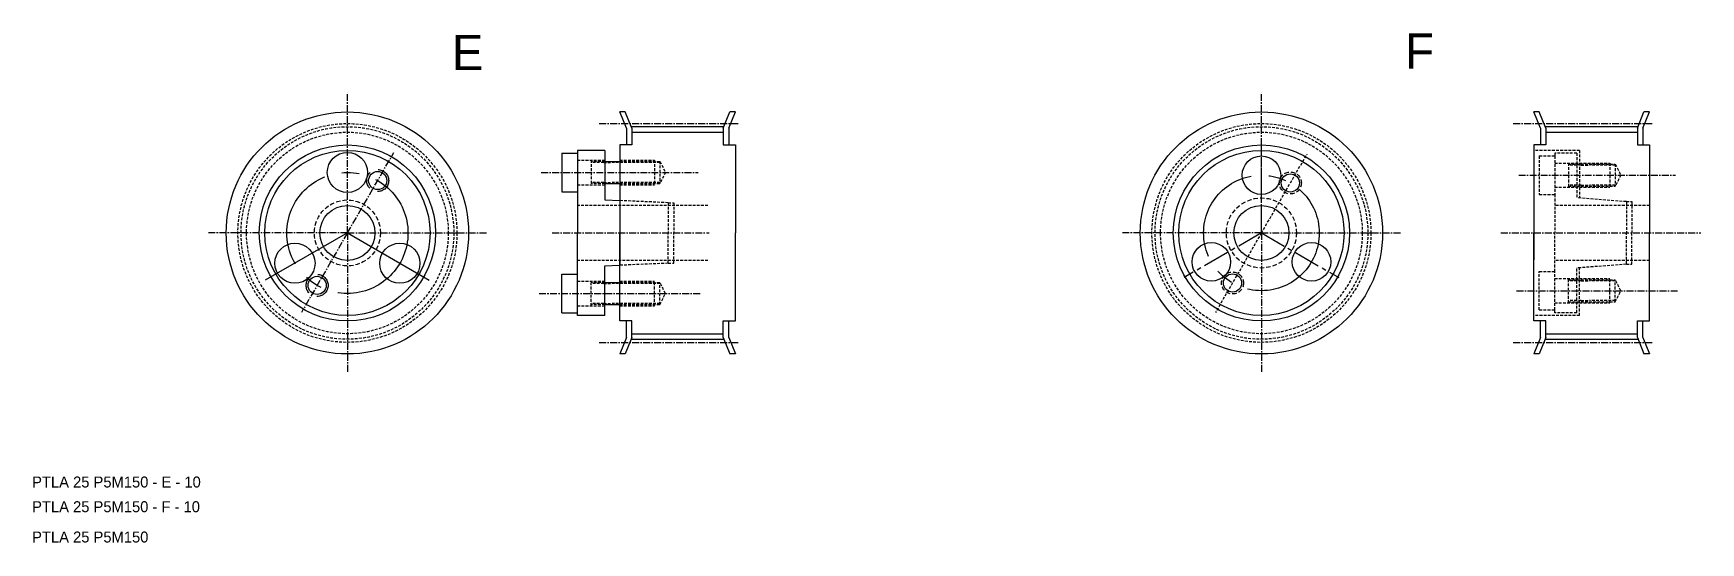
# Model space of a CAD drawing. Extents: x 567 to 869, y -43 to 50.
import ezdxf

# ---------------------------------------------------------------- set-up
doc = ezdxf.new("R2010")
doc.units = 0
doc.header["$MEASUREMENT"] = 0
for name, pattern in [('CENTER', [2, 1.25, -0.25, 0.25, -0.25]), ('CENTER2', [28.575, 19.05, -3.175, 3.175, -3.175]), ('DASHED', [0.75, 0.5, -0.25]), ('HIDDEN2', [4.7625, 3.175, -1.5875])]:
    doc.linetypes.add(name, pattern=pattern)
doc.layers.get('0').update_dxf_attribs({"linetype": 'CONTINUOUS'})
doc.layers.add('CENTER', color=1, linetype='CENTER')

msp = doc.modelspace()

# ---------------------------------------------------------------- linework, layer by layer
at = {"color": 7, "linetype": 'Continuous'}
for p, q in [((674.31, 32.8), (673.11, 35.77)), ((674.11, 35.77), (673.11, 35.77)), ((675.31, 32.8), (674.11, 35.77)), ((691.91, 32.8), (693.11, 35.77)), ((692.91, 32.8), (694.11, 35.77)), ((694.11, 35.77), (693.11, 35.77)), ((840.29, 32.8), (839.09, 35.77)), ((840.09, 35.77), (839.09, 35.77)), ((841.29, 32.8), (840.09, 35.77)), ((857.89, 32.8), (859.09, 35.77)), ((858.89, 32.8), (860.09, 35.77)), ((860.09, 35.77), (859.09, 35.77)), ((674.31, 32.8), (674.31, 29.77)), ((675.19, 33.1), (692.03, 33.1)), ((675.31, 32.8), (675.31, 29.77)), ((675.31, 32.1), (691.91, 32.1)), ((691.91, 32.8), (691.91, 29.77)), ((692.91, 32.8), (692.91, 29.77)), ((840.29, 32.8), (840.29, 29.77)), ((841.16, 33.1), (858.01, 33.1)), ((841.29, 32.8), (841.29, 29.77)), ((841.29, 32.1), (857.89, 32.1)), ((857.89, 32.8), (857.89, 29.77)), ((858.89, 32.8), (858.89, 29.77)), ((662.61, 28.27), (665.41, 28.27)), ((662.61, 28.27), (662.61, 21.27)), ((665.41, 28.77), (665.41, 28.27)), ((665.41, 28.77), (665.41, 22.27)), ((670.41, 28.77), (665.41, 28.77)), ((665.41, 28.27), (665.41, 20.02)), ((665.41, 28.27), (665.41, 21.27)), ((670.41, 28.77), (670.41, 20.02)), ((670.41, 28.77), (670.41, 22.27)), ((675.31, 29.77), (673.11, 29.77)), ((673.11, 29.77), (673.11, 13.77)), ((691.91, 29.77), (694.11, 29.77)), ((694.11, 29.77), (694.11, 13.77)), ((839.09, 29.77), (839.09, 13.77)), ((841.29, 29.77), (839.09, 29.77)), ((857.89, 29.77), (860.09, 29.77)), ((860.09, 29.77), (860.09, 13.77)), ((670.41, 26.77), (673.11, 26.77)), ((662.61, 21.27), (665.41, 21.27)), ((670.41, 22.77), (673.11, 22.77)), ((670.41, 22.27), (670.41, 19.77)), ((665.41, 20.02), (665.41, 13.77)), ((670.41, 19.77), (673.11, 19.65)), ((623.66, 13.77), (623.66, 13.77)), ((665.41, 7.52), (665.41, 13.77)), ((673.11, -2.23), (673.11, 13.77)), ((694.11, -2.23), (694.11, 13.77)), ((789.63, 13.77), (789.63, 13.77)), ((839.09, -2.23), (839.09, 13.77)), ((860.09, -2.23), (860.09, 13.77)), ((662.61, -0.73), (662.61, 6.27)), ((662.61, 6.27), (665.41, 6.27)), ((665.41, -0.73), (665.41, 7.52)), ((665.41, -0.73), (665.41, 6.27)), ((670.41, 7.77), (673.11, 7.89)), ((670.41, 5.27), (670.41, 7.77)), ((670.41, -1.23), (670.41, 7.52)), ((665.41, -1.23), (665.41, 5.27)), ((670.41, -1.23), (670.41, 5.27)), ((670.41, 4.77), (673.11, 4.77)), ((670.41, 0.77), (673.11, 0.77)), ((662.61, -0.73), (665.41, -0.73)), ((665.41, -1.23), (665.41, -0.73)), ((670.41, -1.23), (665.41, -1.23)), ((675.31, -2.23), (673.11, -2.23)), ((674.31, -5.25), (674.31, -2.23)), ((675.31, -5.25), (675.31, -2.23)), ((691.91, -5.25), (691.91, -2.23)), ((691.91, -2.23), (694.11, -2.23)), ((692.91, -5.25), (692.91, -2.23)), ((841.29, -2.23), (839.09, -2.23)), ((840.29, -5.25), (840.29, -2.23)), ((841.29, -5.25), (841.29, -2.23)), ((857.89, -5.25), (857.89, -2.23)), ((857.89, -2.23), (860.09, -2.23)), ((858.89, -5.25), (858.89, -2.23)), ((674.31, -5.25), (673.11, -8.23)), ((675.31, -5.25), (674.11, -8.23)), ((675.19, -5.55), (692.03, -5.55)), ((675.31, -4.55), (691.91, -4.55)), ((691.91, -5.25), (693.11, -8.23)), ((692.91, -5.25), (694.11, -8.23)), ((840.29, -5.25), (839.09, -8.23)), ((841.29, -5.25), (840.09, -8.23)), ((841.16, -5.55), (858.01, -5.55)), ((841.29, -4.55), (857.89, -4.55)), ((857.89, -5.25), (859.09, -8.23)), ((858.89, -5.25), (860.09, -8.23)), ((674.11, -8.23), (673.11, -8.23)), ((694.11, -8.23), (693.11, -8.23)), ((840.09, -8.23), (839.09, -8.23)), ((860.09, -8.23), (859.09, -8.23))]:
    msp.add_line(p, q, dxfattribs=at)
at = {"color": 1, "linetype": 'CENTER'}
for q in [(632.11, 28.42), (615.32, -0.66)]:
    msp.add_line((623.66, 13.77), q, dxfattribs=at)
at = {"color": 1, "linetype": 'CENTER2', "ltscale": 0.25}
for q in [(789.63, 30), (775.58, 5.66), (803.69, 5.66)]:
    msp.add_line((789.63, 13.77), q, dxfattribs=at)
at = {"color": 1, "linetype": 'DASHED'}
for q in [(797.93, 28.14), (781.3, -0.66)]:
    msp.add_line((789.63, 13.77), q, dxfattribs=at)
at = {"color": 3, "linetype": 'DASHED'}
for p, q in [((847.39, 28.77), (839.09, 28.77)), ((840.09, 27.77), (840.09, 20.77)), ((840.09, 27.77), (842.89, 27.77)), ((842.89, 28.27), (842.89, 27.77)), ((846.89, 28.27), (842.89, 28.27)), ((842.89, 27.77), (842.89, 20.77)), ((846.89, 28.27), (846.89, 20.15)), ((847.39, 28.77), (847.39, 20.15)), ((665.41, 27.02), (670.41, 27.02)), ((667.91, 27.02), (667.91, 22.52)), ((670.41, 26.77), (667.91, 26.77)), ((670.21, 26.57), (667.91, 26.57)), ((670.21, 26.57), (671.71, 26.57)), ((680.41, 26.57), (671.71, 26.57)), ((673.11, 27.02), (679.41, 27.02)), ((673.11, 26.77), (680.41, 26.77)), ((679.41, 27.02), (679.41, 22.52)), ((680.41, 26.77), (681.41, 24.77)), ((680.41, 26.77), (680.41, 22.77)), ((681.41, 24.77), (680.41, 22.77)), ((842.89, 26.47), (852.89, 26.47)), ((845.39, 26.47), (845.39, 22.07)), ((845.39, 26.27), (853.89, 26.27)), ((847.69, 26.07), (845.39, 26.07)), ((847.69, 26.07), (849.19, 26.07)), ((853.89, 26.07), (849.19, 26.07)), ((852.89, 26.47), (852.89, 22.07)), ((853.89, 26.27), (854.89, 24.27)), ((853.89, 26.27), (853.89, 22.27)), ((854.89, 24.27), (853.89, 22.27)), ((665.41, 22.52), (670.41, 22.52)), ((670.21, 22.97), (667.91, 22.97)), ((670.41, 22.77), (667.91, 22.77)), ((670.21, 22.97), (671.71, 22.97)), ((680.41, 22.97), (671.71, 22.97)), ((673.11, 22.77), (680.41, 22.77)), ((673.11, 22.52), (679.41, 22.52)), ((842.89, 22.07), (852.89, 22.07)), ((847.69, 22.47), (845.39, 22.47)), ((845.39, 22.27), (853.89, 22.27)), ((847.69, 22.47), (849.19, 22.47)), ((853.89, 22.47), (849.19, 22.47)), ((689.11, 18.77), (665.41, 18.77)), ((681.91, 19.27), (673.11, 19.65)), ((681.91, 19.27), (681.91, 13.77)), ((681.91, 19.27), (682.91, 19.27)), ((682.91, 19.27), (682.91, 13.77)), ((840.09, 20.77), (842.89, 20.77)), ((842.89, 20.77), (842.89, 13.77)), ((860.09, 18.77), (842.89, 18.77)), ((855.89, 19.46), (846.89, 20.15)), ((855.89, 19.46), (856.89, 19.46)), ((855.89, 19.35), (855.89, 13.77)), ((856.89, 19.46), (856.89, 13.77)), ((681.91, 8.27), (681.91, 13.77)), ((682.91, 8.27), (682.91, 13.77)), ((842.89, 6.77), (842.89, 13.77)), ((855.89, 8.19), (855.89, 13.77)), ((856.89, 8.08), (856.89, 13.77)), ((689.11, 8.77), (665.41, 8.77)), ((681.91, 8.27), (673.11, 7.89)), ((681.91, 8.27), (682.91, 8.27)), ((840.09, 6.77), (842.89, 6.77)), ((840.09, -0.23), (840.09, 6.77)), ((860.09, 8.77), (842.89, 8.77)), ((842.89, -0.23), (842.89, 6.77)), ((855.89, 8.08), (846.89, 7.4)), ((846.89, -0.73), (846.89, 7.4)), ((847.39, -1.23), (847.39, 7.4)), ((855.89, 8.08), (856.89, 8.08)), ((665.41, 5.02), (670.41, 5.02)), ((667.91, 0.52), (667.91, 5.02)), ((670.41, 4.77), (667.91, 4.77)), ((670.21, 4.57), (667.91, 4.57)), ((670.21, 4.57), (671.71, 4.57)), ((680.41, 4.57), (671.71, 4.57)), ((673.11, 5.02), (679.41, 5.02)), ((673.11, 4.77), (680.41, 4.77)), ((679.41, 0.52), (679.41, 5.02)), ((681.41, 2.77), (680.41, 4.77)), ((680.41, 0.77), (680.41, 4.77)), ((842.89, 5.47), (852.89, 5.47)), ((845.39, 1.07), (845.39, 5.47)), ((845.39, 5.27), (853.89, 5.27)), ((847.69, 5.07), (845.39, 5.07)), ((847.69, 5.07), (849.19, 5.07)), ((853.89, 5.07), (849.19, 5.07)), ((852.89, 1.07), (852.89, 5.47)), ((854.89, 3.27), (853.89, 5.27)), ((853.89, 1.27), (853.89, 5.27)), ((853.89, 1.27), (854.89, 3.27)), ((665.41, 0.52), (670.41, 0.52)), ((670.21, 0.97), (667.91, 0.97)), ((670.41, 0.77), (667.91, 0.77)), ((670.21, 0.97), (671.71, 0.97)), ((680.41, 0.97), (671.71, 0.97)), ((673.11, 0.77), (680.41, 0.77)), ((673.11, 0.52), (679.41, 0.52)), ((680.41, 0.77), (681.41, 2.77)), ((842.89, 1.07), (852.89, 1.07)), ((847.69, 1.47), (845.39, 1.47)), ((845.39, 1.27), (853.89, 1.27)), ((847.69, 1.47), (849.19, 1.47)), ((853.89, 1.47), (849.19, 1.47)), ((847.39, -1.23), (839.09, -1.23)), ((840.09, -0.23), (842.89, -0.23)), ((842.89, -0.73), (842.89, -0.23)), ((842.89, -0.73), (842.89, -0.23)), ((846.89, -0.73), (842.89, -0.73)), ((846.89, -0.73), (842.89, -0.73))]:
    msp.add_line(p, q, dxfattribs=at)
for p, q in [((673.11, 19.65), (673.11, 7.89)), ((673.11, 18.67), (673.11, 8.87)), ((839.09, 18.67), (839.09, 8.87))]:
    msp.add_line(p, q)
at = {"color": 1, "linetype": 'CENTER2'}
for q in [(608.74, 5.16), (638.52, 5.19)]:
    msp.add_line((623.66, 13.77), q, dxfattribs=at)
at = {"color": 7, "linetype": 'Continuous'}
for centre, radius in [((623.66, 13.77), 22), ((789.63, 13.77), 22), ((623.66, 13.77), 16), ((789.63, 13.77), 16)]:
    msp.add_circle(centre, radius, dxfattribs=at)
at = {"color": 1, "linetype": 'DASHED'}
for centre in [(623.66, 13.77), (789.63, 13.77)]:
    msp.add_circle(centre, 19.89, dxfattribs=at)
at = {"color": 3, "linetype": 'DASHED'}
for centre, radius in [((623.66, 13.77), 19.32), ((623.66, 13.77), 18.32), ((789.63, 13.77), 19.32), ((789.63, 13.77), 18.32)]:
    msp.add_circle(centre, radius, dxfattribs=at)
for centre, radius in [((623.66, 13.77), 15), ((623.66, 24.77), 3.65), ((789.63, 13.77), 15), ((629.16, 23.3), 1.65), ((623.66, 13.77), 5), ((789.63, 13.77), 5), ((789.63, 13.77), 5), ((614.13, 8.27), 3.65), ((633.18, 8.27), 3.65), ((618.16, 4.24), 1.65)]:
    msp.add_circle(centre, radius)
at = {"ltscale": 0.25}
for centre, radius in [((789.63, 24.27), 3.5), ((794.88, 22.86), 1.65), ((780.54, 8.52), 3.5), ((798.73, 8.52), 3.5), ((784.38, 4.68), 1.65)]:
    msp.add_circle(centre, radius, dxfattribs=at)
at = {"color": 1, "linetype": 'CENTER2'}
for centre, radius in [((623.66, 13.77), 11), ((789.63, 13.77), 10.5)]:
    msp.add_circle(centre, radius, dxfattribs=at)
at = {"color": 3, "linetype": 'HIDDEN2'}
for centre in [(629.16, 23.3), (618.16, 4.24)]:
    msp.add_circle(centre, 2, dxfattribs=at)
at = {"color": 3, "linetype": 'HIDDEN2', "ltscale": 0.25}
for centre, radius in [((794.88, 22.86), 2), ((623.66, 13.77), 6), ((789.63, 13.77), 6.37), ((784.38, 4.68), 2)]:
    msp.add_circle(centre, radius, dxfattribs=at)
at = {"layer": 'CENTER', "color": 1, "linetype": 'CENTER'}
for p, q in [((623.66, 13.77), (623.66, 39.27)), ((789.63, 13.77), (789.63, 39.27)), ((669.37, 33.67), (694.82, 33.67)), ((835.34, 33.67), (860.8, 33.67)), ((658.86, 24.77), (687.36, 24.77)), ((836.34, 24.27), (864.84, 24.27)), ((623.66, 13.77), (598.16, 13.77)), ((623.66, 13.77), (649.16, 13.77)), ((623.66, 13.77), (623.66, -11.73)), ((660.84, 13.77), (689.34, 13.77)), ((789.63, 13.77), (764.13, 13.77)), ((789.63, 13.77), (789.63, -11.73)), ((789.63, 13.77), (815.13, 13.77)), ((833.12, 13.77), (869.39, 13.77)), ((835.94, 3.27), (865.24, 3.27)), ((658.46, 2.77), (687.76, 2.77)), ((669.37, -6.12), (694.82, -6.12)), ((835.34, -6.12), (860.8, -6.12))]:
    msp.add_line(p, q, dxfattribs=at)

# ---------------------------------------------------------------- texts
at = {"color": 7, "linetype": 'Continuous'}
for s, p in [('PTLA 25 P5M150 - E - 10', (566.41, -32.5)), ('PTLA 25 P5M150 - F - 10', (566.41, -36.99)), ('PTLA 25 P5M150', (566.41, -42.5))]:
    msp.add_text(s, height=2, dxfattribs=at).set_placement(p)
at = {"char_height": 6.4, "attachment_point": 1}
for s, insert, width in [('E', (642.64, 49.77), 17.3965), ('F', (815.73, 50.06), 10.8232)]:
    msp.add_mtext(s, dxfattribs=dict(at, insert=insert, width=width))

doc.saveas('drawing.dxf')
